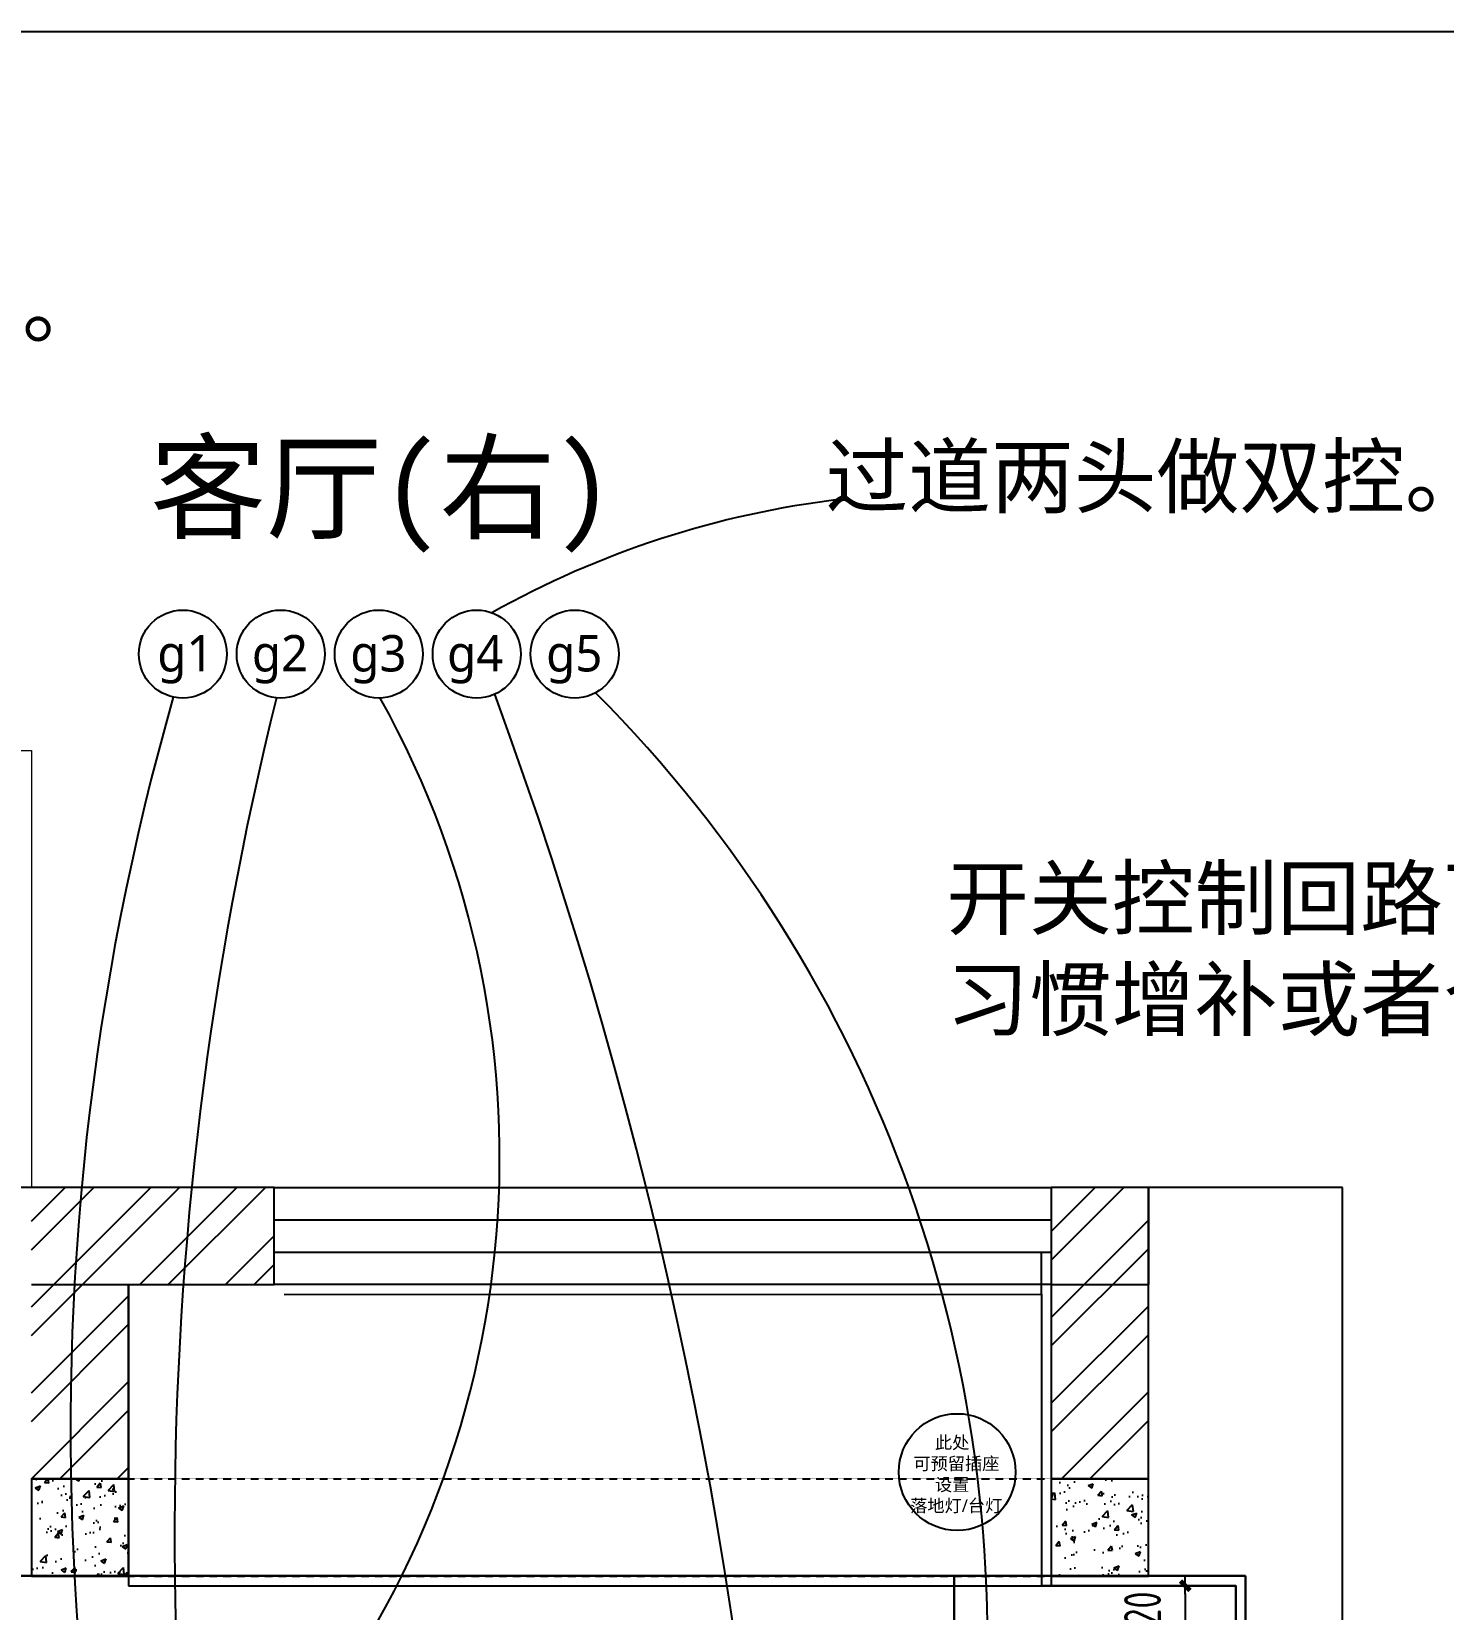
# Model space of a CAD drawing. Extents: x 11992 to 29481, y -6727 to 6811.
# Drawn here: x 23100 to 26007, y 3562 to 6811 of the extents above; entities that cross this region are included whole.
import ezdxf

# ---------------------------------------------------------------- set-up
doc = ezdxf.new("R2010")
doc.units = 0
doc.header["$MEASUREMENT"] = 0
doc.linetypes.add('DASHED', pattern=[19.05, 12.7, -6.35])
doc.layers.get('0').update_dxf_attribs({"color": 8, "linetype": 'CONTINUOUS'})
doc.layers.get('Defpoints').update_dxf_attribs({"color": 8, "linetype": 'CONTINUOUS'})
for name, color, linetype in [('__附着_S88-LYGC-YTC-10_SEN147J2_设计区$0$PUB_HATCH', 8, 'CONTINUOUS'), ('AD-玻璃幕墙、窗', 8, 'CONTINUOUS'), ('DQ-BEAM-DASH', 8, 'DASHED'), ('DQ-GZ', 8, 'CONTINUOUS'), ('E_WINDOW', 8, 'CONTINUOUS'), ('FF-FINISH【完成面】', 8, 'CONTINUOUS'), ('RC-FIN', 8, 'CONTINUOUS'), ('WALL', 8, 'CONTINUOUS'), ('zoylight 0装饰灯', 6, 'CONTINUOUS'), ('zoylight 3编号', 7, 'CONTINUOUS'), ('zoylight 4标注', 9, 'CONTINUOUS'), ('zoylight 5回路', 4, 'CONTINUOUS')]:
    doc.layers.add(name, color=color, linetype=linetype)
doc.layers.add('J-金属幕墙', color=8, linetype='CONTINUOUS', lineweight=13)
doc.layers.add('S-下方看线', color=8, linetype='CONTINUOUS', lineweight=9)
doc.styles.add('CCD-DIM', font='archs.shx', dxfattribs={"width": 0.8})
doc.styles.get("Standard").update_dxf_attribs({"font": 'arial.ttf'})
doc.styles.add('宋体', font='')
doc.styles.get('宋体').set_extended_font_data('SimSun')
doc.dimstyles.new('zoylight_DIM_40', dxfattribs={"dimscale": 40, "dimtxt": 1.9, "dimasz": 0.4, "dimexe": 0.5, "dimexo": 0.5, "dimgap": 0.5, "dimtad": 1, "dimdec": 0, "dimrnd": 5, "dimzin": 12, "dimdsep": 46, "dimtxsty": 'CCD-DIM', "dimblk": 'CCD_Dimension_Tick', "dimcen": 0.125, "dimclrd": 44, "dimclre": 44, "dimclrt": 50, "dimadec": 0, "dimazin": 0, "dimtfac": 1, "dimtdec": 0, "dimtmove": 2, "dimatfit": 3, "dimldrblk": 'CCD_Leader_Dot', "dimfxl": 0, "dimtvp": 1, "dimtolj": 1, "dimtzin": 0, "dimarcsym": 0})
pattern_1 = [(45, (0, 0), (-88.3883, 88.3883), []), (45, (58.93, 0), (-88.3883, 88.3883), [])]

# ---------------------------------------------------------------- blocks, each defined once
blk = doc.blocks.new('A$C00F337EA')
h = blk.add_hatch()
h.set_pattern_fill('混凝土', color=9, scale=15, style=0)
h.set_pattern_definition([(50, (-270358.3, -137012.36), (107.589027, -9.41282), [11.25, -123.75]), (355, (-270358.3, -137012.36), (-20.8127, 112.82882), [9, -99]), (100.4514, (-270349.33, -137013.15), (86.776407, 103.41593), [9.56103, -105.171317]), (46.1842, (-270358.3, -136982.36), (160.08616, -24.82785), [16.875, -185.625]), (96.6356, (-270344.96, -136984.43), (140.199406, 146.11768), [14.34154, -157.75695]), (351.1842, (-270358.3, -136982.36), (140.19929, 146.11779), [13.5, -148.5]), (21, (-270343.3, -136989.86), (89.536058, -60.392834), [11.25, -123.75]), (326, (-270343.3, -136989.86), (36.4973, 108.772507), [9, -99]), (71.4514, (-270335.84, -136994.9), (126.033394, 48.379575), [9.56103, -105.171317]), (37.5, (-270358.3, -137012.364), (1.8239783, 49.934078), [0, -97.8, 0, -100.5, 0, -99.375]), (7.5, (-270358.3, -137012.364), (39.460431, 59.161757), [0, -57.3, 0, -95.55, 0, -37.875]), (327.5, (-270391.75, -137012.364), (80.0733654, -3.383231), [0, -37.5, 0, -117, 0, -155.25]), (317.5, (-270406.75, -137012.364), (87.477925, 15.015747), [0, -48.75, 0, -77.7, 0, -110.25])])
h.paths.add_polyline_path([(10300, 800), (10500, 800), (10500, 600), (10300, 600)])
h = blk.add_hatch()
h.set_pattern_fill('混凝土', color=9, scale=15, style=0)
h.set_pattern_definition([(50, (-268258.3, -134368.4), (107.589027, -9.41282), [11.25, -123.75]), (355, (-268258.3, -134368.4), (-20.8127, 112.82882), [9, -99]), (100.4514, (-268249.33, -134369.18), (86.776407, 103.41593), [9.56103, -105.171317]), (46.1842, (-268258.3, -134338.4), (160.08616, -24.82785), [16.875, -185.625]), (96.6356, (-268244.96, -134340.47), (140.199406, 146.11768), [14.34154, -157.75695]), (351.1842, (-268258.3, -134338.4), (140.19929, 146.11779), [13.5, -148.5]), (21, (-268243.3, -134345.9), (89.536058, -60.392834), [11.25, -123.75]), (326, (-268243.3, -134345.9), (36.4973, 108.772507), [9, -99]), (71.4514, (-268235.84, -134350.93), (126.033394, 48.379575), [9.56103, -105.171317]), (37.5, (-268258.3, -134368.4), (1.8239783, 49.934078), [0, -97.8, 0, -100.5, 0, -99.375]), (7.5, (-268258.3, -134368.4), (39.460431, 59.161757), [0, -57.3, 0, -95.55, 0, -37.875]), (327.5, (-268291.75, -134368.4), (80.0733654, -3.383231), [0, -37.5, 0, -117, 0, -155.25]), (317.5, (-268306.75, -134368.4), (87.477925, 15.015747), [0, -48.75, 0, -77.7, 0, -110.25])])
h.paths.add_polyline_path([(12400, 800), (12600, 800), (12600, 600), (12400, 600)])
at = {"layer": '__附着_S88-LYGC-YTC-10_SEN147J2_设计区$0$PUB_HATCH'}
h = blk.add_hatch(dxfattribs=at)
h.set_pattern_fill('金属', color=256, scale=50, style=0)
h.set_pattern_definition(pattern_1)
h.paths.add_polyline_path([(10800, 1200), (10800, 1400), (10300, 1400), (10300, 800), (10500, 800), (10500, 1200)])
h = blk.add_hatch(dxfattribs=at)
h.set_pattern_fill('金属', color=256, scale=50, style=0)
h.set_pattern_definition(pattern_1)
h.paths.add_polyline_path([(12400, 1200), (12400, 1200), (12400, 800), (12600, 800), (12600, 1400), (12400, 1400)])
at = {"layer": 'DQ-GZ'}
for points in [[(10500, 800), (10300, 800), (10300, 600), (10500, 600)], [(12600, 800), (12400, 800), (12400, 600), (12600, 600)]]:
    blk.add_lwpolyline(points, close=True, dxfattribs=at)
at = {"layer": 'WALL'}
for p, q in [((10800, 1400), (10300, 1400)), ((10800, 1200), (10800, 1400)), ((12600, 1400), (12400, 1400)), ((12400, 1400), (12400, 1200)), ((12600, 800), (12600, 1400)), ((10500, 800), (10500, 1200)), ((10500, 1200), (10800, 1200)), ((12400, 1200), (12400, 1200)), ((12400, 1200), (12400, 800)), ((10300, 800), (10500, 800)), ((12400, 800), (12600, 800))]:
    blk.add_line(p, q, dxfattribs=at)
blk = doc.blocks.new('MB-B')
at = {"layer": 'DQ-BEAM-DASH', "ltscale": 0.01}
for p, q in [((-7000, 8200), (-4700, 8200)), ((-7000, 8000), (-4700, 8000))]:
    blk.add_line(p, q, dxfattribs=at)
blk = doc.blocks.new('CCD_Dimension_Tick')
at = {"color": 0, "linetype": 'ByBlock'}
for p, q in [((-1.09, 0), (0, 0)), ((0, 0), (1.09, 0))]:
    blk.add_line(p, q, dxfattribs=at)
at = {"color": 0, "linetype": 'Continuous', "const_width": 0.608}
blk.add_lwpolyline([(-0.61, -0.61), (0.61, 0.61)], dxfattribs=at)
blk = doc.blocks.new('*D16')
at = {"layer": 'Defpoints', "color": 0, "linetype": 'Continuous'}
for p in [(25579.6, 3610.5), (25475.6, 3490.5), (25579.6, 3490.5)]:
    blk.add_point(p, dxfattribs=at)
at = {"layer": 'zoylight 4标注', "color": 44, "lineweight": -2}
for p, q in [((25559.6, 3610.5), (25455.6, 3610.5)), ((25475.6, 3594.5), (25475.6, 3506.5))]:
    blk.add_line(p, q, dxfattribs=at)
at = {"layer": 'zoylight 4标注', "color": 44, "linetype": 'Continuous', "lineweight": -2}
blk.add_line((25559.6, 3490.5), (25455.6, 3490.5), dxfattribs=at)
at = {"layer": 'zoylight 4标注', "color": 44, "linetype": 'Continuous', "lineweight": -2, "xscale": 16, "yscale": 16, "zscale": 16}
for p, rotation in [((25475.6, 3610.5), 90), ((25475.6, 3490.5), 270)]:
    blk.add_blockref('CCD_Dimension_Tick', p, dxfattribs=dict(at, rotation=rotation))
at = {"layer": 'zoylight 4标注', "color": 50, "linetype": 'Continuous', "insert": (25387.6, 3550.5), "char_height": 76, "attachment_point": 5, "rotation": 90, "style": 'CCD-DIM'}
blk.add_mtext('\\A1;120', dxfattribs=at)
blk = doc.blocks.new('CCD_Leader_Dot')
at = {"color": 0, "linetype": 'ByBlock'}
blk.add_line((-5, 0), (-10, 0), dxfattribs=at)
at = {"color": 0, "linetype": 'ByBlock', "const_width": 5}
blk.add_lwpolyline([(-2.5, 0, 1), (2.5, 0, 1)], format="xyb", close=True, dxfattribs=at)

msp = doc.modelspace()

# ---------------------------------------------------------------- hatches: boundary and pattern name
h = msp.add_hatch()
h.set_pattern_fill('混凝土', color=256, scale=15, style=0)
h.set_pattern_definition([(50, (-257558.68, -133981.82), (107.589027, -9.41282), [11.25, -123.75]), (355, (-257558.68, -133981.82), (-20.8127, 112.82882), [9, -99]), (100.4514, (-257549.72, -133982.6), (86.776407, 103.41593), [9.56103, -105.171317]), (46.1842, (-257558.68, -133951.82), (160.08616, -24.82785), [16.875, -185.625]), (96.6356, (-257545.34, -133953.89), (140.199406, 146.11768), [14.34154, -157.75695]), (351.1842, (-257558.68, -133951.82), (140.19929, 146.11779), [13.5, -148.5]), (21, (-257543.68, -133959.32), (89.536058, -60.392834), [11.25, -123.75]), (326, (-257543.68, -133959.32), (36.4973, 108.772507), [9, -99]), (71.4514, (-257536.22, -133964.35), (126.033394, 48.379575), [9.56103, -105.171317]), (37.5, (-257558.68, -133981.816), (1.8239783, 49.934078), [0, -97.8, 0, -100.5, 0, -99.375]), (7.5, (-257558.68, -133981.816), (39.460431, 59.161757), [0, -57.3, 0, -95.55, 0, -37.875]), (327.5, (-257592.13, -133981.816), (80.0733654, -3.383231), [0, -37.5, 0, -117, 0, -155.25]), (317.5, (-257607.13, -133981.816), (87.477925, 15.015747), [0, -48.75, 0, -77.7, 0, -110.25])])
h.paths.add_polyline_path([(23099.6, 3830.5), (23299.6, 3830.5), (23299.6, 3630.5), (23099.6, 3630.5)])
h = msp.add_hatch()
h.set_pattern_fill('混凝土', color=256, scale=15, style=0)
h.set_pattern_definition([(50, (-255458.68, -131337.85), (107.589027, -9.41282), [11.25, -123.75]), (355, (-255458.68, -131337.85), (-20.8127, 112.82882), [9, -99]), (100.4514, (-255449.71, -131338.64), (86.776407, 103.41593), [9.56103, -105.171317]), (46.1842, (-255458.68, -131307.85), (160.08616, -24.82785), [16.875, -185.625]), (96.6356, (-255445.34, -131309.92), (140.199406, 146.11768), [14.34154, -157.75695]), (351.1842, (-255458.68, -131307.85), (140.19929, 146.11779), [13.5, -148.5]), (21, (-255443.68, -131315.35), (89.536058, -60.392834), [11.25, -123.75]), (326, (-255443.68, -131315.35), (36.4973, 108.772507), [9, -99]), (71.4514, (-255436.22, -131320.38), (126.033394, 48.379575), [9.56103, -105.171317]), (37.5, (-255458.68, -131337.85), (1.8239783, 49.934078), [0, -97.8, 0, -100.5, 0, -99.375]), (7.5, (-255458.68, -131337.85), (39.460431, 59.161757), [0, -57.3, 0, -95.55, 0, -37.875]), (327.5, (-255492.13, -131337.85), (80.0733654, -3.383231), [0, -37.5, 0, -117, 0, -155.25]), (317.5, (-255507.13, -131337.85), (87.477925, 15.015747), [0, -48.75, 0, -77.7, 0, -110.25])])
h.paths.add_polyline_path([(25199.6, 3830.5), (25399.6, 3830.5), (25399.6, 3630.5), (25199.6, 3630.5)])

# ---------------------------------------------------------------- linework, layer by layer
for p, q in [((23299.6, 3630.6, 559.6), (23299.6, 4230.6, 559.6)), ((23299.6, 3630.6, 329.6), (23299.6, 4230.6, 329.6)), ((23299.6, 4230.6, 559.6), (23299.6, 4230.6, 329.6)), ((23299.6, 4230.6, -1970.4), (23299.6, 3730.6, -1970.4)), ((23299.6, 3730.6, -2490.4), (23299.6, 4230.6, -2490.4)), ((23299.6, 4230.6, -2490.4), (23299.6, 4230.6, -1970.4)), ((23299.6, 4230.6, 559.6), (23299.6, 3630.6, 559.6)), ((23299.6, 4230.6, -2440.4), (23299.6, 3630.6, -2440.4)), ((23299.6, 4230.6, 559.6), (23299.6, 4230.6, -2440.4)), ((23299.6, 4230.6, -2440.4), (23299.6, 3630.6, -2440.4)), ((23299.6, 4230.6, -2640.4), (23299.6, 3630.6, -2640.4)), ((23299.6, 4230.6, -2440.4), (23299.6, 4230.6, -2640.4)), ((23299.6, 4010.6, -40.4), (23299.6, 3630.6, -40.4)), ((23299.6, 4010.6, 329.6), (23299.6, 3630.6, 329.6)), ((23299.6, 4010.6, -40.4), (23299.6, 4010.6, 329.6)), ((25199.6, 4010.6, -40.4), (25199.6, 3630.6, -40.4)), ((25199.6, 4010.6, 329.6), (25199.6, 3630.6, 329.6)), ((25199.6, 4010.6, -40.4), (25199.6, 4010.6, 329.6)), ((23299.6, 3630.6, -2490.4), (23299.6, 3730.6, -2490.4)), ((23299.6, 3730.6, -1970.4), (23299.6, 3610.6, -1970.4)), ((23299.6, 3730.6, -2490.4), (23299.6, 3730.6, -1970.4)), ((19099.6, 3630.6, -2440.4), (25599.6, 3630.6, -2440.4)), ((23299.6, 3630.6, 559.6), (19099.6, 3630.6, 559.6)), ((23299.6, 3630.6, -2440.4), (19099.6, 3630.6, -2440.4)), ((23299.6, 3630.6, -2440.4), (19099.6, 3630.6, -2440.4)), ((23299.6, 3630.6, -2640.4), (19099.6, 3630.6, -2640.4)), ((23299.6, 3630.6, 559.6), (22250, 3630.6, 559.6)), ((23299.6, 3630.6, 329.6), (22250, 3630.6, 329.6)), ((23299.6, 3630.6, -2440.4), (22250, 3630.6, -2440.4)), ((23299.6, 3630.6, 559.6), (23299.6, 3630.6, 329.6)), ((23299.6, 3630.6, -40.4), (25199.6, 3630.6, -40.4)), ((23299.6, 3630.6, 329.6), (25199.6, 3630.6, 329.6)), ((23299.6, 3630.6, -40.4), (23299.6, 3630.6, 329.6)), ((25199.6, 3630.6, -2490.4), (23299.6, 3630.6, -2490.4)), ((23299.6, 3630.6, -2490.4), (23299.6, 3630.6, -1990.4)), ((23299.6, 3630.6, -1990.4), (23299.6, 3610.6, -1990.4)), ((23299.6, 3630.6, -1990.4), (25199.6, 3630.6, -1990.4)), ((23299.6, 3630.6, 559.6), (23299.6, 3630.6, -2440.4)), ((23299.6, 3630.6, -2440.4), (23299.6, 3630.6, -2640.4)), ((23299.6, 3610.6, -1990.4), (23299.6, 3610.6, -1970.4)), ((23299.6, 3610.6, -1990.4), (25199.6, 3610.6, -1990.4)), ((23299.6, 3610.6, -1970.4), (25199.6, 3610.6, -1970.4)), ((24849.6, 3630.6, -40.4), (24849.6, 3630.6, 329.6)), ((24999.6, 3630.6, 329.6), (24849.6, 3630.6, 329.6)), ((24999.6, 3630.6, -40.4), (24849.6, 3630.6, -40.4)), ((24999.6, 3630.6, -40.4), (25599.6, 3630.6, -40.4)), ((24999.6, 3630.6, -40.4), (24999.6, 730.6, -40.4)), ((25599.6, 3630.6, 329.6), (24999.6, 3630.6, 329.6)), ((24999.6, 3630.6, 329.6), (24999.6, 730.6, 329.6)), ((24999.6, 3630.6, -40.4), (24999.6, 3630.6, 329.6)), ((24999.6, 3630.6, -40.4), (24999.6, 3630.6, 329.6)), ((24999.6, -619.4, -40.4), (24999.6, 3630.6, -40.4)), ((25599.6, 3630.6, 559.6), (25199.6, 3630.6, 559.6)), ((25599.6, 3630.6, 329.6), (25199.6, 3630.6, 329.6)), ((25199.6, 3630.6, 559.6), (25199.6, 3630.6, 329.6)), ((25199.6, 3630.6, -40.4), (25199.6, 3630.6, 329.6)), ((25199.6, 3630.6, -2490.4), (25199.6, 3630.6, -1990.4)), ((25199.6, 3630.6, -1990.4), (25199.6, 3610.6, -1990.4)), ((25599.6, 3630.6, 559.6), (25199.6, 3630.6, 559.6)), ((25599.6, 3630.6, -2440.4), (25199.6, 3630.6, -2440.4)), ((25199.6, 3630.6, 559.6), (25199.6, 3630.6, -2440.4)), ((25599.6, 3630.6, -2440.4), (25199.6, 3630.6, -2440.4)), ((25599.6, 3630.6, -2640.4), (25199.6, 3630.6, -2640.4)), ((25199.6, 3630.6, -2440.4), (25199.6, 3630.6, -2640.4)), ((25199.6, 3610.6, -1970.4), (25199.6, 3610.6, -1990.4)), ((25599.6, 3630.6, 559.6), (25599.6, 730.6, 559.6)), ((25599.6, 3630.6, 329.6), (25599.6, 730.6, 329.6)), ((25599.6, 3630.6, 559.6), (25599.6, 3630.6, 329.6)), ((25599.6, 3630.6, -40.4), (25599.6, 730.6, -40.4)), ((25599.6, 3630.6, 329.6), (25599.6, 730.6, 329.6)), ((25599.6, 3630.6, -40.4), (25599.6, 3630.6, 329.6)), ((25599.6, 730.5, -2440.4), (25599.6, 3630.6, -2440.4)), ((25599.6, 730.6, 559.6), (25599.6, 3630.6, 559.6)), ((25599.6, 3630.6, -2440.4), (25599.6, 730.6, -2440.4)), ((25599.6, 3630.6, 559.6), (25599.6, 3630.6, -2440.4)), ((25599.6, 3630.6, -2440.4), (25599.6, 730.6, -2440.4)), ((25599.6, 3630.6, -2640.4), (25599.6, 730.6, -2640.4)), ((25599.6, 3630.6, -2440.4), (25599.6, 3630.6, -2640.4))]:
    msp.add_line(p, q)
at = {"layer": 'AD-玻璃幕墙、窗', "extrusion": (0, 0, -1)}
for p, q in [((23599.6, 4230.5), (23599.6, 4430.5)), ((25399.6, 4230.5), (25399.6, 4430.5)), ((23599.6, 4363.9), (25199.6, 4363.9)), ((23599.6, 4297.2), (25199.6, 4297.2)), ((25199.6, 4230.5), (23599.6, 4230.5))]:
    msp.add_line(p, q, dxfattribs=at)
at = {"layer": 'DQ-GZ'}
for points in [[(23299.6, 3830.5), (23099.6, 3830.5), (23099.6, 3630.5), (23299.6, 3630.5)], [(25399.6, 3830.6), (25199.6, 3830.6), (25199.6, 3630.5), (25399.6, 3630.5)]]:
    msp.add_lwpolyline(points, close=True, dxfattribs=at)
at = {"layer": 'FF-FINISH【完成面】', "linetype": 'ByBlock'}
msp.add_line((23619.6, 4210.5), (25179.6, 4210.6), dxfattribs=at)
msp.add_lwpolyline([(25179.6, 4210.6), (25179.6, 4297.2)], dxfattribs=at)
at = {"layer": 'FF-FINISH【完成面】', "linetype": 'ByBlock', "elevation": 0}
for points in [[(23299.6, 4230.5), (23299.6, 3630.5), (23119.6, 3630.5)], [(25199.6, 4230.5), (25199.6, 3630.5), (25399.6, 3630.5)], [(25179.6, 4210.6), (25179.6, 3610.5), (25579.6, 3610.5), (25579.6, 750.5)], [(25579.6, 750.5), (25579.6, 3610.5), (25579.6, 3610.5), (25179.6, 3610.6)]]:
    msp.add_lwpolyline(points, dxfattribs=at)
at = {"layer": 'J-金属幕墙'}
msp.add_lwpolyline([(24499.6, 4430.5), (23629.6, 4430.5)], dxfattribs=at)
at = {"layer": 'RC-FIN', "linetype": 'ByBlock'}
msp.add_line((23350.3, 3610.5), (25179.6, 3610.6), dxfattribs=at)
at = {"layer": 'S-下方看线'}
msp.add_lwpolyline([(18899.6, 4430.5), (18899.6, 5330.5), (23099.6, 5330.5), (23099.6, 4430.5)], dxfattribs=at)
at = {"layer": 'WALL'}
for p, q in [((23599.6, 4430.5), (22899.6, 4430.5)), ((23599.6, 4230.5), (23599.6, 4430.5)), ((23599.6, 4430.5), (25199.6, 4430.5)), ((25199.6, 4430.5), (25199.6, 4230.5)), ((25799.6, 4430.5), (25399.6, 4430.5)), ((25399.6, 4430.5), (25399.6, 4230.5)), ((25799.6, 530.5), (25799.6, 4430.5)), ((23099.6, 4230.5), (23599.6, 4230.5)), ((23299.6, 3830.5), (23299.6, 4230.5))]:
    msp.add_line(p, q, dxfattribs=at)
at = {"layer": 'WALL', "linetype": 'ByBlock'}
msp.add_line((25199.6, 4230.6), (25199.6, 3830.6), dxfattribs=at)
at = {"layer": 'WALL', "linetype": 'ByBlock', "elevation": 0}
msp.add_lwpolyline([(25399.6, 4430.5), (25199.6, 4430.5), (25199.6, 4230.5), (25399.6, 4230.5)], close=True, dxfattribs=at)
at = {"layer": 'zoylight 0装饰灯'}
msp.add_circle((25005.8, 3844.5), 120.3, dxfattribs=at)
at = {"layer": 'zoylight 5回路', "color": 8, "linetype": 'Continuous'}
msp.add_lwpolyline([(11991.6, 6810.7), (29481.3, 6810.7), (29481.3, -6701.7), (11991.6, -6701.7)], close=True, dxfattribs=at)
at = {"layer": 'zoylight 5回路', "color": 4}
for centre in [(23411.2, 5528.9), (23612.9, 5528.9), (23814.7, 5528.9), (24016.4, 5528.9), (24218.1, 5528.9)]:
    msp.add_circle(centre, 90.7, dxfattribs=at)
at = {"layer": 'zoylight 5回路', "linetype": 'Continuous'}
for centre, radius, start, end in [((24996.2, 3917.8), 1943.5, 96.8234, 119.2159), ((28684, 3928.6), 5504.2, 164.0576, 202.462), ((30539.1, 3719.7), 7145.1, 166.07869, 193.63459), ((22121.9, 4492.4), 1941.8, 319.3216, 29.1522), ((14919.9, 2083.8), 9732.8, 346.70691, 20.21033), ((22310.2, 3499.4), 2758, 354.2357, 44.9821)]:
    msp.add_arc(centre, radius, start, end, dxfattribs=at)

# ---------------------------------------------------------------- block references
msp.add_blockref('MB-B', (30099.6, -4369.5))
at = {"layer": 'E_WINDOW'}
msp.add_blockref('A$C00F337EA', (12799.6, 3030.5), dxfattribs=at)

# ---------------------------------------------------------------- texts
at = {"layer": 'zoylight 0装饰灯', "insert": (24879.8, 3918.4), "char_height": 26, "width": 253.162, "attachment_point": 1}
msp.add_mtext('{\\fMicrosoft YaHei|b0|i0|c134|p34;\\W9.1127;\\C6; \\W1;此处\\P{\\W4.063193; }可预留插座\\P{\\W9.1292; }设置\\P{\\W3.318144; }落地灯/台灯}', dxfattribs=at)
at = {"layer": 'zoylight 3编号', "color": 8, "attachment_point": 1}
for s, insert, char_height, width in [('{\\fMicrosoft YaHei|b0|i0|c134|p34;\\C4;平时关闭此回路。}', (21886.5, 6307.8), 125, 1562.698), ('{\\fMicrosoft YaHei|b0|i0|c134|p34;\\C4;过道两头做双控。}', (24734.6, 5957.3), 125, 1418.928), ('{\\fMicrosoft YaHei|b0|i0|c134|p34;\\W1.12559;\\C4; \\W1;g1}', (23329.9, 5568.1), 75, 161.582), ('{\\fMicrosoft YaHei|b0|i0|c134|p34;\\W0.85414;\\C4; \\W1;g2}', (23531.6, 5568.1), 75, 161.582), ('{\\fMicrosoft YaHei|b0|i0|c134|p34;\\W0.89044;\\C4; \\W1;g3}', (23733.3, 5568.1), 75, 161.582), ('{\\fMicrosoft YaHei|b0|i0|c134|p34;\\W0.79721;\\C4; \\W1;g4}', (23935.1, 5568.1), 75, 161.582), ('{\\fMicrosoft YaHei|b0|i0|c134|p34;\\W0.88631;\\C4; \\W1;g5}', (24136.8, 5568.1), 75, 161.582), ('{\\fMicrosoft YaHei|b0|i0|c134|p34;\\C4;开关控制回路可以根据自身习惯增补或者合并。}', (24983.3, 5089.1), 125, 2189.934)]:
    msp.add_mtext(s, dxfattribs=dict(at, insert=insert, char_height=char_height, width=width))
at = {"layer": 'zoylight 5回路', "style": '宋体'}
msp.add_text('客厅(右)', height=175, dxfattribs=at).set_placement((23343.7, 5784.4))

# ---------------------------------------------------------------- dimensions: what is measured, and where the dimension line sits
at = {"layer": 'zoylight 4标注', "linetype": 'Continuous'}
dim = msp.add_aligned_dim(p1=(25579.6, 3610.5), p2=(25579.6, 3490.5), distance=-104, dimstyle='zoylight_DIM_40', dxfattribs=at)
dim.commit()
dim.dimension.update_dxf_attribs({"geometry": '*D16', "text_midpoint": (25387.6, 3550.5)})

doc.saveas('drawing.dxf')
